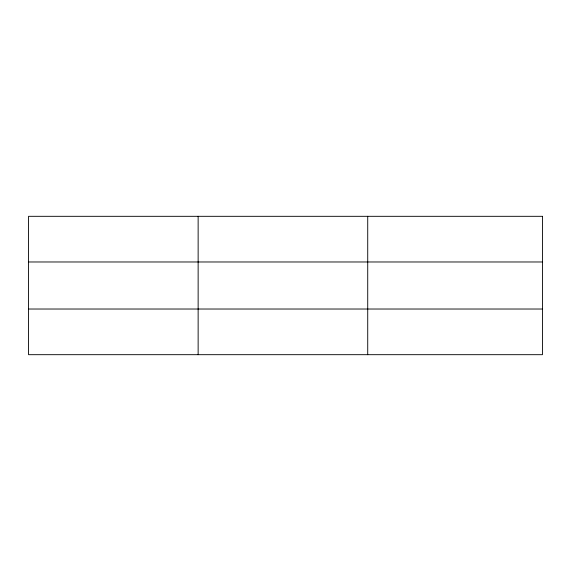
<?xml version="1.0" encoding="UTF-8"?>
<svg xmlns="http://www.w3.org/2000/svg" width="571" height="571" viewBox="0 0 571 571"><rect width="100%" height="100%" fill="white"/><g stroke="black" fill="none" stroke-linecap="round" stroke-linejoin="round"><path stroke-width="0.86" d="M198.137 216.316L198.137 354.684M367.724 216.316L367.724 354.684M28.55 261.975L542.45 261.975M28.55 309.025L542.45 309.025M542.45 216.316L542.45 354.684L28.55 354.684L28.55 216.316L542.45 216.316"/></g></svg>
